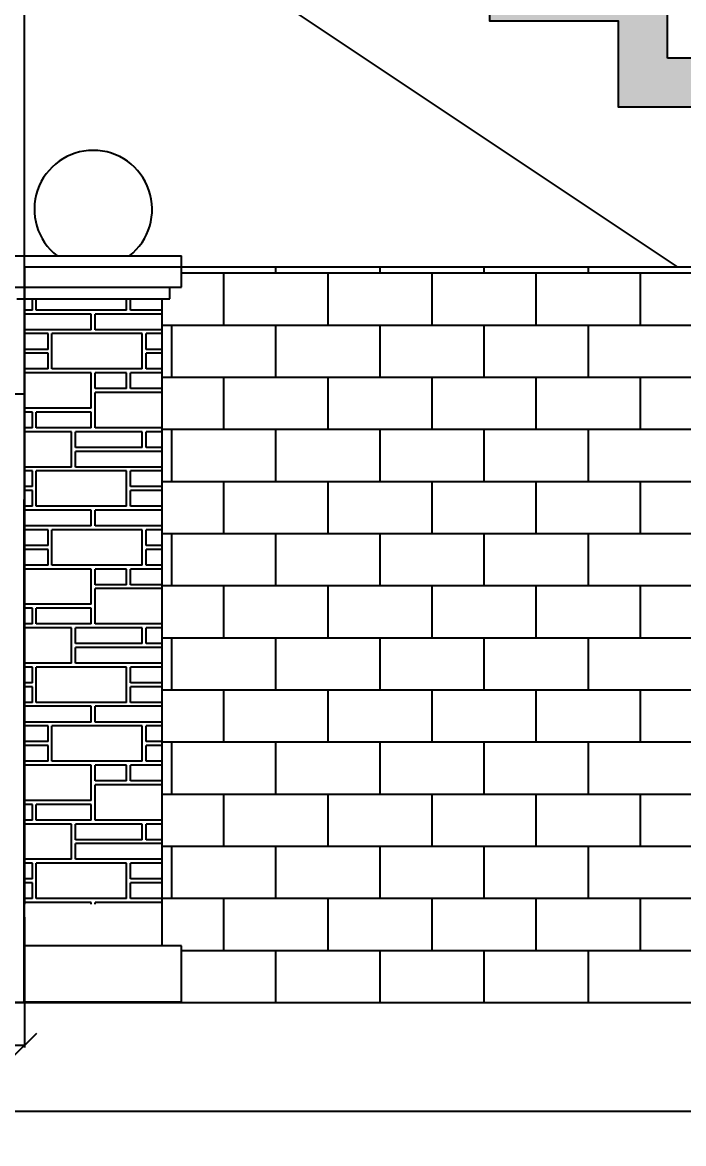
# Model space of a CAD drawing. Header units: inches. Extents: x 13054 to 48691, y 5623 to 20391.
# Drawn here: x 48454.8 to 48508.8, y 18782 to 18873.4 of the extents above; entities that cross this region are included whole.
import ezdxf

# ---------------------------------------------------------------- set-up
doc = ezdxf.new("R2010")
doc.units = ezdxf.units.IN
doc.header["$MEASUREMENT"] = 0
doc.styles.add('TEXT', font='')
doc.styles.get('TEXT').set_extended_font_data('Arial Narrow')
doc.dimstyles.new('Copy of Standard', dxfattribs={"dimtxt": 4, "dimasz": 2, "dimexe": 0.18, "dimexo": 0.0625, "dimgap": 0.09, "dimtad": 0, "dimzin": 0, "dimdsep": 46, "dimlunit": 4, "dimtxsty": 'TEXT', "dimblk": 'OBLIQUE', "dimcen": 0.09, "dimclrd": 8, "dimclre": 8, "dimclrt": 256, "dimadec": 0, "dimazin": 0, "dimtfac": 1, "dimtofl": 0, "dimtmove": 0, "dimatfit": 3, "dimfxl": 1, "dimtolj": 1, "dimtzin": 0, "dimarcsym": 0})

# ---------------------------------------------------------------- blocks, each defined once
blk = doc.blocks.new('_Oblique')
at = {"color": 0, "linetype": 'Continuous', "lineweight": -2}
blk.add_line((-0.5, -0.5), (0.5, 0.5), dxfattribs=at)
blk = doc.blocks.new('*D936')
at = {"color": 8, "lineweight": -2, "transparency": 16777216}
for p, q in [((48229.964, 18793.505), (48229.964, 18784.438)), ((48589.998, 18793.409), (48589.998, 18784.438)), ((48229.964, 18784.618), (48407.108, 18784.618)), ((48589.998, 18784.618), (48412.854, 18784.618))]:
    blk.add_line(p, q, dxfattribs=at)
at = {"layer": 'Defpoints', "color": 0, "transparency": 16777216}
for p in [(48229.964, 18793.567), (48589.998, 18793.472), (48589.998, 18784.618)]:
    blk.add_point(p, dxfattribs=at)
at = {"color": 8, "lineweight": -2, "transparency": 16777216, "xscale": 2, "yscale": 2, "zscale": 2, "rotation": 180}
blk.add_blockref('_Oblique', (48229.964, 18784.618), dxfattribs=at)
at = {"color": 8, "lineweight": -2, "transparency": 16777216, "xscale": 2, "yscale": 2, "zscale": 2}
blk.add_blockref('_Oblique', (48589.998, 18784.618), dxfattribs=at)
at = {"transparency": 16777216, "insert": (48409.981, 18784.618), "char_height": 4, "attachment_point": 5, "style": 'TEXT'}
blk.add_mtext("\\A1;30'", dxfattribs=at)
blk = doc.blocks.new('*D1270')
at = {"color": 8, "lineweight": -2, "transparency": 16777216}
for p, q in [((48358.986, 18800.47), (48358.986, 18789.823)), ((48454.981, 18800.47), (48454.981, 18789.823)), ((48358.986, 18790.003), (48405.802, 18790.003)), ((48454.981, 18790.003), (48409, 18790.003))]:
    blk.add_line(p, q, dxfattribs=at)
at = {"layer": 'Defpoints', "color": 0, "transparency": 16777216}
for p in [(48358.986, 18800.532), (48454.981, 18800.532), (48454.981, 18790.003)]:
    blk.add_point(p, dxfattribs=at)
at = {"color": 8, "lineweight": -2, "transparency": 16777216, "xscale": 2, "yscale": 2, "zscale": 2, "rotation": 180}
blk.add_blockref('_Oblique', (48358.986, 18790.003), dxfattribs=at)
at = {"color": 8, "lineweight": -2, "transparency": 16777216, "xscale": 2, "yscale": 2, "zscale": 2}
blk.add_blockref('_Oblique', (48454.981, 18790.003), dxfattribs=at)
at = {"transparency": 16777216, "insert": (48407.401, 18790.003), "char_height": 4, "attachment_point": 5, "style": 'TEXT'}
blk.add_mtext("\\A1;8'", dxfattribs=at)

msp = doc.modelspace()

# ---------------------------------------------------------------- hatches: boundary and pattern name
at = {"true_color": 0x939598, "transparency": 33554687}
h = msp.add_hatch(color=252, dxfattribs=at)
h.dxf.hatch_style = 1
h.paths.add_polyline_path([(48342.014, 18894.532), (48352.514, 18894.532), (48352.514, 18901.532), (48363.014, 18901.532), (48363.014, 18908.532), (48450.953, 18908.532), (48450.953, 18901.534), (48461.453, 18901.534), (48461.453, 18894.534), (48471.953, 18894.534), (48471.953, 18887.534), (48482.453, 18887.534), (48482.453, 18880.534), (48492.953, 18880.534), (48492.953, 18873.534), (48503.453, 18873.534), (48503.453, 18866.534), (48513.953, 18866.534), (48513.953, 18859.532), (48517.953, 18859.532), (48517.953, 18870.534), (48507.453, 18870.534), (48507.453, 18877.534), (48496.953, 18877.534), (48496.953, 18884.534), (48486.453, 18884.534), (48486.453, 18891.534), (48475.953, 18891.534), (48475.953, 18898.534), (48465.453, 18898.534), (48465.453, 18905.534), (48454.953, 18905.534), (48454.953, 18912.534), (48359.014, 18912.532), (48359.014, 18905.532), (48348.514, 18905.532), (48348.514, 18898.532), (48338.014, 18898.532), (48338.014, 18891.532), (48327.514, 18891.532), (48327.514, 18884.532), (48317.014, 18884.532), (48317.014, 18877.532), (48306.514, 18877.532), (48306.514, 18870.532), (48296.014, 18870.532), (48296.011, 18859.532), (48300.014, 18859.531), (48300.014, 18866.532), (48310.514, 18866.532), (48310.514, 18873.532), (48321.014, 18873.532), (48321.014, 18880.532), (48331.514, 18880.532), (48331.514, 18887.532), (48342.014, 18887.532)])
at = {"transparency": 33554687}
h = msp.add_hatch(dxfattribs=at)
h.set_pattern_fill('BRICK', color=26, scale=17)
h.paths.add_polyline_path([(48347.784, 18850.888), (48347.145, 18850.888), (48347.145, 18851.848), (48346.185, 18851.848), (48346.185, 18853.536), (48236.027, 18853.566), (48236.01, 18793.566), (48346.188, 18793.536), (48346.188, 18798.133), (48347.788, 18798.133), (48347.788, 18799.929)])
h.paths.add_polyline_path([(48578.006, 18853.475), (48467.788, 18853.504), (48467.788, 18851.848), (48466.828, 18851.848), (48466.828, 18850.888), (48466.189, 18850.888), (48466.185, 18798.133), (48467.785, 18798.133), (48467.785, 18793.533), (48467.788, 18793.533), (48577.99, 18793.478)])
at = {"true_color": 0x939598, "transparency": 33554483}
h = msp.add_hatch(color=252, dxfattribs=at)
h.dxf.hatch_style = 1
h.paths.add_polyline_path([(48358.988, 18807.532), (48358.984, 18793.533), (48359.012, 18793.533), (48359.012, 18807.532)])
h.paths.add_polyline_path([(48454.981, 18793.507), (48454.985, 18807.534), (48454.955, 18807.534), (48454.955, 18793.507)])

# ---------------------------------------------------------------- linework, layer by layer
for p, q in [((48508.286, 18853.493), (48437.731, 18900.532)), ((48507.453, 18870.534), (48507.453, 18877.534)), ((48517.953, 18870.534), (48507.453, 18870.534)), ((48453.389, 18854.408), (48467.788, 18854.408)), ((48467.788, 18851.848), (48467.788, 18854.408)), ((48454.94, 18853.507), (48578.006, 18853.475)), ((48453.389, 18851.848), (48467.788, 18851.848)), ((48454.986, 18850.888), (48454.986, 18801.529)), ((48466.189, 18850.888), (48466.185, 18798.133)), ((48454.986, 18793.533), (48454.986, 18843.124)), ((48454.986, 18799.929), (48454.986, 18793.533)), ((48467.785, 18798.133), (48454.986, 18798.133)), ((48467.785, 18793.533), (48467.785, 18798.133)), ((48229.964, 18793.567), (48589.998, 18793.472)), ((48346.188, 18793.533), (48467.788, 18793.533)), ((48467.785, 18793.533), (48454.986, 18793.533))]:
    msp.add_line(p, q)
at = {"transparency": 33554483}
for p, q in [((48454.949, 18889.053), (48454.924, 18793.507)), ((48454.981, 18793.507), (48454.997, 18853.507))]:
    msp.add_line(p, q, dxfattribs=at)
at = {"color": 251}
msp.add_line((48466.828, 18850.888), (48466.828, 18851.848), dxfattribs=at)
at = {"color": 26}
for p, q in [((48454.349, 18850.888), (48466.828, 18850.888)), ((48455.622, 18849.975), (48455.622, 18850.888)), ((48455.942, 18849.975), (48455.942, 18850.888)), ((48463.301, 18849.975), (48463.301, 18850.888)), ((48463.621, 18849.975), (48463.621, 18850.888)), ((48455.622, 18849.975), (48454.986, 18849.975)), ((48460.422, 18849.655), (48454.986, 18849.655)), ((48463.301, 18849.975), (48455.942, 18849.975)), ((48460.422, 18848.375), (48460.422, 18849.655)), ((48466.189, 18849.655), (48460.742, 18849.655)), ((48460.742, 18848.375), (48460.742, 18849.655)), ((48466.189, 18849.975), (48463.621, 18849.975)), ((48460.422, 18848.375), (48454.986, 18848.375)), ((48466.189, 18848.375), (48460.742, 18848.375)), ((48456.902, 18848.055), (48454.986, 18848.055)), ((48456.902, 18846.775), (48456.902, 18848.055)), ((48464.581, 18848.055), (48457.222, 18848.055)), ((48457.222, 18845.176), (48457.222, 18848.055)), ((48464.581, 18845.176), (48464.581, 18848.055)), ((48466.189, 18848.055), (48464.901, 18848.055)), ((48464.901, 18846.775), (48464.901, 18848.055)), ((48456.902, 18846.775), (48454.986, 18846.775)), ((48456.902, 18846.455), (48454.986, 18846.455)), ((48456.902, 18845.176), (48456.902, 18846.455)), ((48466.189, 18846.775), (48464.901, 18846.775)), ((48466.189, 18846.455), (48464.901, 18846.455)), ((48464.901, 18845.176), (48464.901, 18846.455)), ((48456.902, 18845.176), (48454.986, 18845.176)), ((48460.422, 18844.856), (48454.986, 18844.856)), ((48464.581, 18845.176), (48457.222, 18845.176)), ((48460.422, 18841.976), (48460.422, 18844.856)), ((48463.301, 18844.856), (48460.742, 18844.856)), ((48460.742, 18843.576), (48460.742, 18844.856)), ((48463.301, 18843.576), (48463.301, 18844.856)), ((48466.188, 18844.856), (48463.621, 18844.856)), ((48463.621, 18843.576), (48463.621, 18844.856)), ((48466.189, 18845.176), (48464.901, 18845.176)), ((48463.301, 18843.576), (48460.742, 18843.576)), ((48466.188, 18843.256), (48460.742, 18843.256)), ((48460.742, 18840.376), (48460.742, 18843.256)), ((48466.188, 18843.576), (48463.621, 18843.576)), ((48460.422, 18841.976), (48454.986, 18841.976)), ((48455.622, 18841.656), (48454.986, 18841.656)), ((48455.622, 18840.376), (48455.622, 18841.656)), ((48460.422, 18841.656), (48455.942, 18841.656)), ((48455.942, 18840.376), (48455.942, 18841.656)), ((48460.422, 18840.376), (48460.422, 18841.656)), ((48455.622, 18840.376), (48454.986, 18840.376)), ((48458.822, 18840.056), (48454.986, 18840.056)), ((48460.422, 18840.376), (48455.942, 18840.376)), ((48458.822, 18837.177), (48458.822, 18840.056)), ((48464.581, 18840.056), (48459.142, 18840.056)), ((48459.142, 18838.776), (48459.142, 18840.056)), ((48466.188, 18840.376), (48460.742, 18840.376)), ((48464.581, 18838.776), (48464.581, 18840.056)), ((48466.188, 18840.056), (48464.901, 18840.056)), ((48464.901, 18838.776), (48464.901, 18840.056)), ((48464.581, 18838.776), (48459.142, 18838.776)), ((48466.188, 18838.456), (48459.142, 18838.456)), ((48459.142, 18837.177), (48459.142, 18838.456)), ((48466.188, 18838.776), (48464.901, 18838.776)), ((48458.822, 18837.177), (48454.986, 18837.177)), ((48455.622, 18836.857), (48454.986, 18836.857)), ((48455.622, 18835.577), (48455.622, 18836.857)), ((48463.301, 18836.857), (48455.942, 18836.857)), ((48455.942, 18833.977), (48455.942, 18836.857)), ((48466.188, 18837.177), (48459.142, 18837.177)), ((48463.301, 18833.977), (48463.301, 18836.857)), ((48466.188, 18836.857), (48463.621, 18836.857)), ((48463.621, 18835.577), (48463.621, 18836.857)), ((48455.622, 18835.577), (48454.986, 18835.577)), ((48466.188, 18835.577), (48463.621, 18835.577)), ((48455.622, 18835.257), (48454.986, 18835.257)), ((48455.622, 18833.977), (48455.622, 18835.257)), ((48466.188, 18835.257), (48463.621, 18835.257)), ((48463.621, 18833.977), (48463.621, 18835.257)), ((48455.622, 18833.977), (48454.986, 18833.977)), ((48460.422, 18833.657), (48454.986, 18833.657)), ((48463.301, 18833.977), (48455.942, 18833.977)), ((48460.422, 18832.377), (48460.422, 18833.657)), ((48466.188, 18833.657), (48460.742, 18833.657)), ((48460.742, 18832.377), (48460.742, 18833.657)), ((48466.188, 18833.977), (48463.621, 18833.977)), ((48460.422, 18832.377), (48454.986, 18832.377)), ((48456.902, 18832.057), (48454.986, 18832.057)), ((48456.902, 18830.777), (48456.902, 18832.057)), ((48464.581, 18832.057), (48457.222, 18832.057)), ((48457.222, 18829.177), (48457.222, 18832.057)), ((48466.187, 18832.377), (48460.742, 18832.377)), ((48464.581, 18829.177), (48464.581, 18832.057)), ((48466.187, 18832.057), (48464.901, 18832.057)), ((48464.901, 18830.777), (48464.901, 18832.057)), ((48456.902, 18830.777), (48454.986, 18830.777)), ((48456.902, 18830.457), (48454.986, 18830.457)), ((48456.902, 18829.177), (48456.902, 18830.457)), ((48466.187, 18830.777), (48464.901, 18830.777)), ((48466.187, 18830.457), (48464.901, 18830.457)), ((48464.901, 18829.177), (48464.901, 18830.457)), ((48456.902, 18829.177), (48454.986, 18829.177)), ((48464.581, 18829.177), (48457.222, 18829.177)), ((48466.187, 18829.177), (48464.901, 18829.177)), ((48460.422, 18828.858), (48454.986, 18828.858)), ((48460.422, 18825.978), (48460.422, 18828.858)), ((48463.301, 18828.858), (48460.742, 18828.858)), ((48460.742, 18827.578), (48460.742, 18828.858)), ((48463.301, 18827.578), (48463.301, 18828.858)), ((48466.187, 18828.858), (48463.621, 18828.858)), ((48463.621, 18827.578), (48463.621, 18828.858)), ((48463.301, 18827.578), (48460.742, 18827.578)), ((48466.187, 18827.258), (48460.742, 18827.258)), ((48460.742, 18824.378), (48460.742, 18827.258)), ((48466.187, 18827.578), (48463.621, 18827.578)), ((48460.422, 18825.978), (48454.986, 18825.978)), ((48455.622, 18825.658), (48454.986, 18825.658)), ((48455.622, 18824.378), (48455.622, 18825.658)), ((48460.422, 18825.658), (48455.942, 18825.658)), ((48455.942, 18824.378), (48455.942, 18825.658)), ((48460.422, 18824.378), (48460.422, 18825.658)), ((48455.622, 18824.378), (48454.986, 18824.378)), ((48458.822, 18824.058), (48454.986, 18824.058)), ((48460.422, 18824.378), (48455.942, 18824.378)), ((48458.822, 18821.178), (48458.822, 18824.058)), ((48464.581, 18824.058), (48459.142, 18824.058)), ((48459.142, 18822.778), (48459.142, 18824.058)), ((48466.187, 18824.378), (48460.742, 18824.378)), ((48464.581, 18822.778), (48464.581, 18824.058)), ((48466.187, 18824.058), (48464.901, 18824.058)), ((48464.901, 18822.778), (48464.901, 18824.058)), ((48464.581, 18822.778), (48459.142, 18822.778)), ((48466.187, 18822.778), (48464.901, 18822.778)), ((48466.187, 18822.458), (48459.142, 18822.458)), ((48459.142, 18821.178), (48459.142, 18822.458)), ((48458.822, 18821.178), (48454.986, 18821.178)), ((48455.622, 18820.858), (48454.986, 18820.858)), ((48455.622, 18819.579), (48455.622, 18820.858)), ((48463.301, 18820.858), (48455.942, 18820.858)), ((48455.942, 18817.979), (48455.942, 18820.858)), ((48466.187, 18821.178), (48459.142, 18821.178)), ((48463.301, 18817.979), (48463.301, 18820.858)), ((48466.187, 18820.858), (48463.621, 18820.858)), ((48463.621, 18819.579), (48463.621, 18820.858)), ((48455.622, 18819.579), (48454.986, 18819.579)), ((48455.622, 18819.259), (48454.986, 18819.259)), ((48455.622, 18817.979), (48455.622, 18819.259)), ((48466.186, 18819.579), (48463.621, 18819.579)), ((48466.186, 18819.259), (48463.621, 18819.259)), ((48463.621, 18817.979), (48463.621, 18819.259)), ((48455.622, 18817.979), (48454.986, 18817.979)), ((48460.422, 18817.659), (48454.986, 18817.659)), ((48463.301, 18817.979), (48455.942, 18817.979)), ((48460.422, 18816.379), (48460.422, 18817.659)), ((48466.186, 18817.659), (48460.742, 18817.659)), ((48460.742, 18816.379), (48460.742, 18817.659)), ((48466.186, 18817.979), (48463.621, 18817.979)), ((48460.422, 18816.379), (48454.986, 18816.379)), ((48466.186, 18816.379), (48460.742, 18816.379)), ((48456.902, 18816.059), (48454.986, 18816.059)), ((48456.902, 18814.779), (48456.902, 18816.059)), ((48464.581, 18816.059), (48457.222, 18816.059)), ((48457.222, 18813.179), (48457.222, 18816.059)), ((48464.581, 18813.179), (48464.581, 18816.059)), ((48466.186, 18816.059), (48464.901, 18816.059)), ((48464.901, 18814.779), (48464.901, 18816.059)), ((48456.902, 18814.779), (48454.986, 18814.779)), ((48456.902, 18814.459), (48454.986, 18814.459)), ((48456.902, 18813.179), (48456.902, 18814.459)), ((48466.186, 18814.779), (48464.901, 18814.779)), ((48466.186, 18814.459), (48464.901, 18814.459)), ((48464.901, 18813.179), (48464.901, 18814.459)), ((48456.902, 18813.179), (48454.986, 18813.179)), ((48460.422, 18812.859), (48454.986, 18812.859)), ((48464.581, 18813.179), (48457.222, 18813.179)), ((48460.422, 18809.98), (48460.422, 18812.859)), ((48463.301, 18812.859), (48460.742, 18812.859)), ((48460.742, 18811.58), (48460.742, 18812.859)), ((48463.301, 18811.58), (48463.301, 18812.859)), ((48466.186, 18812.859), (48463.621, 18812.859)), ((48463.621, 18811.58), (48463.621, 18812.859)), ((48466.186, 18813.179), (48464.901, 18813.179)), ((48463.301, 18811.58), (48460.742, 18811.58)), ((48466.186, 18811.26), (48460.742, 18811.26)), ((48460.742, 18808.38), (48460.742, 18811.26)), ((48466.186, 18811.58), (48463.621, 18811.58)), ((48460.422, 18809.98), (48454.986, 18809.98)), ((48455.622, 18809.66), (48454.986, 18809.66)), ((48455.622, 18808.38), (48455.622, 18809.66)), ((48460.422, 18809.66), (48455.942, 18809.66)), ((48455.942, 18808.38), (48455.942, 18809.66)), ((48460.422, 18808.38), (48460.422, 18809.66)), ((48455.622, 18808.38), (48454.986, 18808.38)), ((48458.822, 18808.06), (48454.986, 18808.06)), ((48460.422, 18808.38), (48455.942, 18808.38)), ((48458.822, 18805.18), (48458.822, 18808.06)), ((48464.581, 18808.06), (48459.142, 18808.06)), ((48459.142, 18806.78), (48459.142, 18808.06)), ((48466.186, 18808.38), (48460.742, 18808.38)), ((48464.581, 18806.78), (48464.581, 18808.06)), ((48466.185, 18808.06), (48464.901, 18808.06)), ((48464.901, 18806.78), (48464.901, 18808.06)), ((48464.581, 18806.78), (48459.142, 18806.78)), ((48466.185, 18806.46), (48459.142, 18806.46)), ((48459.142, 18805.18), (48459.142, 18806.46)), ((48466.185, 18806.78), (48464.901, 18806.78)), ((48458.822, 18805.18), (48454.986, 18805.18)), ((48455.622, 18804.86), (48454.986, 18804.86)), ((48455.622, 18803.581), (48455.622, 18804.86)), ((48463.301, 18804.86), (48455.942, 18804.86)), ((48455.942, 18801.981), (48455.942, 18804.86)), ((48466.185, 18805.18), (48459.142, 18805.18)), ((48463.301, 18801.981), (48463.301, 18804.86)), ((48466.185, 18804.86), (48463.621, 18804.86)), ((48463.621, 18803.581), (48463.621, 18804.86)), ((48455.622, 18803.581), (48454.986, 18803.581)), ((48466.185, 18803.581), (48463.621, 18803.581)), ((48455.622, 18803.261), (48454.986, 18803.261)), ((48455.622, 18801.981), (48455.622, 18803.261)), ((48466.185, 18803.261), (48463.621, 18803.261)), ((48463.621, 18801.981), (48463.621, 18803.261)), ((48455.622, 18801.981), (48454.986, 18801.981)), ((48460.422, 18801.661), (48454.986, 18801.661)), ((48463.301, 18801.981), (48455.942, 18801.981)), ((48460.422, 18801.529), (48460.422, 18801.661)), ((48466.185, 18801.661), (48460.742, 18801.661)), ((48460.742, 18801.529), (48460.742, 18801.661)), ((48466.185, 18801.981), (48463.621, 18801.981))]:
    msp.add_line(p, q, dxfattribs=at)
at = {"ltscale": 5}
msp.add_line((48454.986, 18793.533), (48454.986, 18843.124), dxfattribs=at)
msp.add_lwpolyline([(48513.953, 18866.534), (48503.453, 18866.534), (48503.453, 18873.534), (48492.953, 18873.534), (48492.953, 18880.534), (48482.453, 18880.534), (48482.453, 18887.534), (48471.953, 18887.534), (48471.953, 18894.534), (48461.453, 18894.534), (48461.453, 18901.534), (48450.953, 18901.534), (48450.953, 18908.532), (48363.014, 18908.532)])
msp.add_lwpolyline([(48454.986, 18843.124, -0.06637), (48430.986, 18846.324, 0.06637), (48406.986, 18849.524)], format="xyb", dxfattribs=at)
msp.add_arc((48460.589, 18858.2), 4.807, 307.91918, 232.08082)

# ---------------------------------------------------------------- dimensions: what is measured, and where the dimension line sits
at = {"transparency": 33554483}
dim = msp.add_linear_dim(base=(48454.98133, 18790.00333), p1=(48358.9863, 18800.53247), p2=(48454.98133, 18800.53247), dimstyle='Copy of Standard', dxfattribs=at)
dim.commit()
dim.dimension.update_dxf_attribs({"geometry": '*D1270', "text_midpoint": (48407.40113, 18790.00333), "dimtype": 160})
dim = msp.add_linear_dim(base=(48589.998, 18784.618), p1=(48229.964, 18793.567), p2=(48589.998, 18793.472), dimstyle='Copy of Standard')
dim.commit()
dim.dimension.update_dxf_attribs({"geometry": '*D936', "text_midpoint": (48409.981, 18784.618)})

doc.saveas('drawing.dxf')
